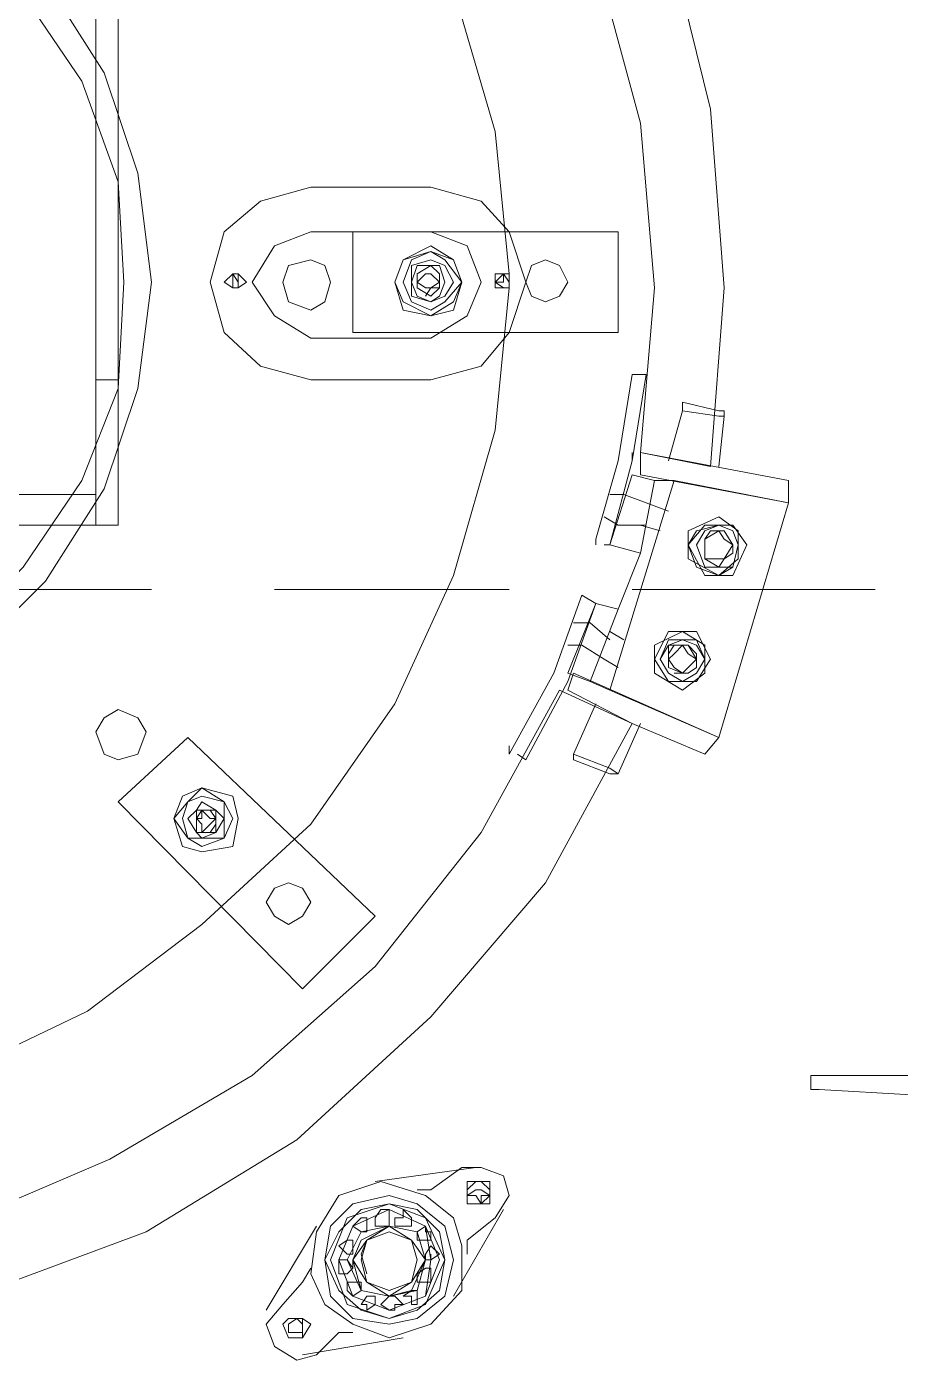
# Model space of a CAD drawing. Header units: millimetres. Extents: x 3220 to 226993, y 817 to 176024.
# Drawn here: x 158495 to 158948, y 88062 to 88752 of the extents above; entities that cross this region are included whole.
import ezdxf

# ---------------------------------------------------------------- set-up
doc = ezdxf.new("R2010")
doc.units = ezdxf.units.MM

# ---------------------------------------------------------------- blocks, each defined once
blk = doc.blocks.new('ligne broyage L 2')
at = {"color": 7, "linetype": 'Continuous', "lineweight": 5, "true_color": 0x000007}
for points in [[(222.77, 11390.16), (222.77, 10765.24), (222.77, 10765.24)], [(234.35, 11345.32), (234.35, 10690.02), (234.35, 10690.02)], [(436.87, 10820.21), (429.63, 10893.99), (407.94, 10967.76), (377.56, 11034.3), (334.16, 11097.95), (277.74, 11150.03), (218.43, 11194.87), (149, 11223.81), (75.22, 11242.61), (0, 11249.85), (-73.78, 11242.61), (-147.55, 11223.81), (-214.09, 11194.87), (-277.74, 11150.03), (-328.37, 11097.95), (-373.22, 11034.3), (-406.49, 10967.76), (-425.29, 10893.99), (-432.53, 10820.21)], [(541.02, 10720.4), (548.25, 10812.98), (541.02, 10905.56), (519.32, 10993.8), (481.71, 11079.15), (429.63, 11157.26), (367.43, 11223.81)], [(541.02, 10720.4), (504.86, 10727.63), (512.09, 10812.98), (504.86, 10898.33), (481.71, 10983.67), (448.44, 11060.34), (400.7, 11131.23), (341.39, 11194.87)], [(-195.29, 10972.1), (-225.67, 10924.36), (-244.47, 10872.29), (-247.37, 10815.87), (-244.47, 10760.9), (-225.67, 10708.82), (-195.29, 10661.09), (-154.78, 10620.58), (-107.05, 10590.2), (-54.97, 10571.4), (0, 10564.17), (56.42, 10571.4), (108.49, 10590.2), (156.23, 10620.58), (196.73, 10661.09), (227.11, 10708.82), (244.47, 10760.9), (251.7, 10815.87), (244.47, 10872.29), (227.11, 10924.36), (196.73, 10972.1)], [(-185.16, 10964.87), (-214.09, 10920.02), (-228.56, 10867.95), (-235.79, 10815.87), (-228.56, 10760.9), (-214.09, 10713.16), (-185.16, 10668.32), (-147.55, 10630.71), (-102.71, 10601.78), (-50.63, 10582.97), (0, 10580.08), (52.08, 10582.97), (104.15, 10601.78), (149, 10630.71), (185.16, 10668.32), (215.54, 10713.16), (234.35, 10760.9), (237.24, 10815.87), (234.35, 10867.95), (215.54, 10920.02), (185.16, 10964.87)], [(396.36, 10865.05), (334.16, 10865.05), (308.12, 10857.82), (289.32, 10841.91), (282.08, 10815.87), (289.32, 10789.83), (308.12, 10772.47), (334.16, 10765.24), (396.36, 10765.24)], [(396.36, 10765.24), (422.4, 10772.47), (436.87, 10789.83), (445.55, 10815.87), (436.87, 10841.91), (422.4, 10857.82), (396.36, 10865.05)], [(334.16, 10841.91), (315.35, 10834.68), (303.78, 10815.87), (315.35, 10798.51), (334.16, 10786.94)], [(334.16, 10841.91), (396.36, 10841.91), (396.36, 10841.91)], [(334.16, 10786.94), (396.36, 10786.94), (415.17, 10798.51), (422.4, 10815.87), (415.17, 10834.68), (396.36, 10841.91)], [(355.86, 10789.83), (355.86, 10841.91)], [(355.86, 10841.91), (493.28, 10841.91)], [(493.28, 10841.91), (493.28, 10789.83)], [(293.66, 10812.98), (296.55, 10812.98), (296.55, 10820.21), (293.66, 10820.21), (289.32, 10815.87)], [(393.47, 10808.64), (396.36, 10812.98), (400.7, 10812.98), (400.7, 10815.87), (396.36, 10820.21), (393.47, 10820.21), (389.13, 10815.87), (389.13, 10812.98)], [(433.97, 10812.98), (436.87, 10812.98), (436.87, 10820.21), (433.97, 10820.21), (429.63, 10815.87)], [(436.87, 10815.87), (436.87, 10820.21), (436.87, 10820.21)], [(-432.53, 10812.98), (-425.29, 10739.2), (-406.49, 10663.98), (-373.22, 10597.44), (-328.37, 10535.23), (-277.74, 10483.16), (-214.09, 10438.31), (-147.55, 10405.04), (-73.78, 10386.24), (0, 10379), (75.22, 10386.24), (149, 10405.04), (218.43, 10438.31), (277.74, 10483.16), (334.16, 10535.23), (377.56, 10597.44), (407.94, 10663.98), (429.63, 10739.2), (436.87, 10812.98)], [(436.87, 10812.98), (436.87, 10815.87)], [(493.28, 10789.83), (355.86, 10789.83)], [(222.77, 10765.24), (222.77, 10690.02), (234.35, 10690.02)], [(222.77, 10765.24), (234.35, 10765.24)], [(500.52, 10768.13), (493.28, 10723.29), (493.28, 10723.29)], [(500.52, 10768.13), (507.75, 10768.13), (507.75, 10768.13)], [(500.52, 10723.29), (507.75, 10768.13)], [(526.56, 10749.33), (519.32, 10723.29)], [(526.56, 10749.33), (526.56, 10753.67), (545.36, 10749.33), (548.25, 10749.33)], [(548.25, 10746.44), (545.36, 10746.44), (526.56, 10749.33)], [(548.25, 10746.44), (548.25, 10749.33)], [(545.36, 10720.4), (548.25, 10746.44)], [(500.52, 10723.29), (500.52, 10727.63)], [(504.86, 10727.63), (581.53, 10713.16)], [(504.86, 10716.06), (504.86, 10727.63)], [(481.71, 10682.79), (493.28, 10723.29)], [(488.94, 10679.89), (500.52, 10723.29)], [(504.86, 10716.06), (581.53, 10701.59), (581.53, 10713.16)], [(488.94, 10604.67), (522.22, 10713.16), (512.09, 10713.16)], [(512.09, 10713.16), (504.86, 10675.55)], [(-218.43, 10705.93), (222.77, 10705.93)], [(-218.43, 10690.02), (222.77, 10690.02), (222.77, 10705.93)], [(496.18, 10705.93), (488.94, 10705.93)], [(507.75, 10701.59), (496.18, 10705.93)], [(507.75, 10701.59), (519.32, 10697.25), (519.32, 10697.25)], [(486.05, 10694.36), (493.28, 10690.02)], [(555.49, 10687.13), (545.36, 10694.36), (529.45, 10687.13)], [(529.45, 10687.13), (545.36, 10694.36), (545.36, 10694.36)], [(545.36, 10663.98), (555.49, 10672.66), (555.49, 10687.13), (545.36, 10694.36)], [(493.28, 10690.02), (507.75, 10690.02)], [(504.86, 10690.02), (514.98, 10687.13)], [(552.59, 10663.98), (559.83, 10679.89), (552.59, 10690.02), (538.13, 10690.02), (529.45, 10679.89)], [(529.45, 10687.13), (529.45, 10672.66), (545.36, 10663.98)], [(529.45, 10672.66), (529.45, 10687.13), (529.45, 10687.13)], [(541.02, 10672.66), (548.25, 10672.66), (552.59, 10675.55), (552.59, 10679.89), (548.25, 10687.13), (541.02, 10687.13), (538.13, 10682.79), (538.13, 10675.55)], [(555.49, 10687.13), (555.49, 10672.66), (545.36, 10663.98)], [(481.71, 10679.89), (481.71, 10682.79)], [(488.94, 10679.89), (486.05, 10679.89)], [(552.59, 10663.98), (538.13, 10663.98), (529.45, 10679.89)], [(478.82, 10609.01), (493.28, 10646.62), (504.86, 10675.55)], [(545.36, 10663.98), (529.45, 10672.66), (529.45, 10672.66)], [(125.85, 10656.75), (251.7, 10656.75)], [(315.35, 10656.75), (436.87, 10656.75)], [(460.01, 10613.35), (474.48, 10653.85), (474.48, 10653.85)], [(467.25, 10609.01), (481.71, 10649.51), (474.48, 10653.85)], [(500.52, 10656.75), (626.37, 10656.75)], [(467.25, 10613.35), (481.71, 10649.51)], [(493.28, 10646.62), (478.82, 10609.01), (467.25, 10613.35)], [(481.71, 10649.51), (493.28, 10646.62)], [(478.82, 10639.39), (470.14, 10639.39)], [(488.94, 10630.71), (478.82, 10639.39)], [(488.94, 10635.05), (496.18, 10630.71), (496.18, 10630.71)], [(538.13, 10627.82), (526.56, 10635.05), (512.09, 10627.82)], [(512.09, 10613.35), (526.56, 10604.67), (538.13, 10613.35), (538.13, 10627.82), (526.56, 10635.05), (512.09, 10627.82)], [(533.79, 10635.05), (519.32, 10635.05), (512.09, 10620.58)], [(533.79, 10609.01), (541.02, 10620.58), (533.79, 10635.05)], [(467.25, 10627.82), (474.48, 10627.82)], [(474.48, 10627.82), (486.05, 10620.58)], [(512.09, 10627.82), (512.09, 10613.35), (526.56, 10604.67)], [(512.09, 10613.35), (512.09, 10627.82), (512.09, 10627.82)], [(522.22, 10613.35), (529.45, 10613.35), (533.79, 10616.24), (533.79, 10623.48), (529.45, 10627.82), (522.22, 10627.82), (519.32, 10623.48), (519.32, 10620.58)], [(538.13, 10627.82), (538.13, 10613.35), (526.56, 10604.67)], [(486.05, 10620.58), (493.28, 10616.24)], [(533.79, 10609.01), (519.32, 10609.01), (512.09, 10620.58)], [(436.87, 10571.4), (460.01, 10613.35)], [(470.14, 10613.35), (467.25, 10604.67), (467.25, 10604.67)], [(545.36, 10580.08), (470.14, 10613.35)], [(63.65, 10309.57), (149, 10326.93), (230.01, 10361.64), (303.78, 10405.04), (367.43, 10461.46), (422.4, 10530.89), (462.91, 10604.67), (500.52, 10587.31)], [(441.21, 10571.4), (445.55, 10568.51), (467.25, 10609.01)], [(538.13, 10571.4), (500.52, 10587.31), (467.25, 10604.67)], [(478.82, 10609.01), (488.94, 10604.67)], [(470.14, 10568.51), (470.14, 10571.4), (481.71, 10597.44)], [(70.88, 10271.96), (159.12, 10290.76), (248.81, 10324.03), (326.93, 10371.77), (396.36, 10435.42), (455.67, 10504.86), (500.52, 10587.31)], [(488.94, 10561.27), (493.28, 10561.27), (504.86, 10587.31)], [(234.35, 10546.81), (270.51, 10580.08), (367.43, 10487.5)], [(436.87, 10571.4), (436.87, 10575.74)], [(538.13, 10571.4), (545.36, 10580.08), (545.36, 10580.08)], [(470.14, 10571.4), (488.94, 10564.17), (493.28, 10561.27)], [(488.94, 10561.27), (470.14, 10568.51), (470.14, 10568.51)], [(234.35, 10546.81), (329.82, 10449.89), (329.82, 10449.89)], [(277.74, 10530.89), (282.08, 10530.89), (284.98, 10535.23), (284.98, 10538.13), (282.08, 10542.47), (277.74, 10542.47), (274.85, 10538.13), (274.85, 10535.23)], [(329.82, 10449.89), (367.43, 10487.5), (367.43, 10487.5)], [(593.1, 10405.04), (593.1, 10397.81), (597.44, 10397.81)], [(666.87, 10405.04), (593.1, 10405.04)], [(597.44, 10397.81), (645.17, 10394.92)], [(367.43, 10350.07), (419.51, 10357.31)], [(429.63, 10331.27), (436.87, 10342.84), (433.97, 10352.97), (422.4, 10357.31), (412.28, 10357.31), (396.36, 10345.73)], [(393.47, 10342.84), (370.32, 10350.07), (348.63, 10342.84), (337.05, 10324.03), (334.16, 10302.34)], [(419.51, 10338.5), (422.4, 10338.5), (426.74, 10342.84), (426.74, 10345.73), (422.4, 10350.07), (419.51, 10350.07), (415.17, 10345.73), (415.17, 10342.84)], [(389.13, 10345.73), (396.36, 10345.73)], [(412.28, 10316.8), (407.94, 10331.27), (393.47, 10342.84)], [(374.66, 10335.61), (370.32, 10335.61), (367.43, 10331.27)], [(374.66, 10331.27), (374.66, 10335.61), (374.66, 10335.61)], [(386.24, 10331.27), (381.9, 10335.61), (381.9, 10331.27)], [(433.97, 10335.61), (407.94, 10290.76)], [(311.01, 10283.53), (337.05, 10326.93)], [(363.09, 10331.27), (360.2, 10331.27), (355.86, 10326.93)], [(355.86, 10326.93), (360.2, 10324.03), (360.2, 10324.03)], [(360.2, 10324.03), (363.09, 10324.03), (363.09, 10326.93)], [(363.09, 10326.93), (363.09, 10331.27), (363.09, 10331.27)], [(363.09, 10326.93), (363.09, 10331.27), (363.09, 10331.27)], [(367.43, 10331.27), (367.43, 10326.93), (367.43, 10326.93)], [(367.43, 10326.93), (374.66, 10326.93), (374.66, 10326.93)], [(374.66, 10326.93), (374.66, 10331.27), (374.66, 10331.27)], [(381.9, 10331.27), (377.56, 10331.27), (377.56, 10326.93)], [(377.56, 10326.93), (386.24, 10326.93), (386.24, 10326.93)], [(386.24, 10326.93), (386.24, 10331.27)], [(386.24, 10326.93), (386.24, 10331.27)], [(393.47, 10326.93), (389.13, 10324.03), (389.13, 10324.03)], [(396.36, 10324.03), (393.47, 10324.03), (393.47, 10326.93)], [(429.63, 10331.27), (415.17, 10319.69)], [(352.97, 10319.69), (348.63, 10316.8), (348.63, 10316.8)], [(355.86, 10319.69), (352.97, 10319.69), (352.97, 10319.69)], [(355.86, 10316.8), (355.86, 10319.69), (355.86, 10319.69)], [(363.09, 10319.69), (360.2, 10312.46), (363.09, 10302.34)], [(389.13, 10324.03), (389.13, 10319.69), (393.47, 10319.69)], [(393.47, 10319.69), (396.36, 10319.69), (396.36, 10319.69)], [(396.36, 10319.69), (396.36, 10324.03)], [(415.17, 10319.69), (415.17, 10312.46), (415.17, 10312.46)], [(348.63, 10316.8), (352.97, 10312.46), (355.86, 10312.46)], [(355.86, 10312.46), (355.86, 10316.8), (355.86, 10316.8)], [(355.86, 10276.3), (374.66, 10269.06), (396.36, 10276.3), (412.28, 10293.66), (412.28, 10316.8)], [(396.36, 10316.8), (393.47, 10312.46), (393.47, 10312.46)], [(400.7, 10312.46), (396.36, 10316.8)], [(348.63, 10309.57), (348.63, 10302.34), (348.63, 10302.34)], [(352.97, 10309.57), (348.63, 10309.57), (348.63, 10309.57)], [(355.86, 10305.23), (352.97, 10309.57), (352.97, 10309.57)], [(355.86, 10305.23), (355.86, 10309.57), (355.86, 10309.57)], [(400.7, 10312.46), (396.36, 10309.57), (393.47, 10309.57)], [(393.47, 10312.46), (393.47, 10309.57), (393.47, 10309.57)], [(396.36, 10309.57), (396.36, 10312.46), (396.36, 10312.46)], [(329.82, 10298), (334.16, 10305.23)], [(334.16, 10302.34), (341.39, 10286.42), (355.86, 10276.3)], [(348.63, 10302.34), (352.97, 10302.34), (355.86, 10305.23)], [(393.47, 10305.23), (389.13, 10302.34), (389.13, 10298)], [(396.36, 10302.34), (396.36, 10305.23), (393.47, 10305.23)], [(396.36, 10302.34), (396.36, 10305.23), (396.36, 10305.23)], [(396.36, 10298), (396.36, 10302.34), (396.36, 10302.34)], [(329.82, 10298), (319.69, 10286.42), (311.01, 10276.3), (315.35, 10264.72), (326.93, 10257.49), (337.05, 10260.38), (348.63, 10271.96)], [(352.97, 10298), (352.97, 10293.66), (355.86, 10290.76)], [(355.86, 10298), (352.97, 10298), (352.97, 10298)], [(360.2, 10293.66), (360.2, 10298), (355.86, 10298)], [(360.2, 10293.66), (355.86, 10290.76), (355.86, 10290.76)], [(360.2, 10293.66), (360.2, 10298), (360.2, 10298)], [(389.13, 10293.66), (386.24, 10293.66), (381.9, 10290.76)], [(389.13, 10298), (396.36, 10298), (396.36, 10298)], [(389.13, 10290.76), (389.13, 10293.66), (389.13, 10293.66)], [(389.13, 10290.76), (389.13, 10293.66), (389.13, 10293.66)], [(363.09, 10290.76), (360.2, 10286.42), (360.2, 10286.42)], [(360.2, 10286.42), (363.09, 10286.42), (363.09, 10283.53), (367.43, 10286.42)], [(367.43, 10290.76), (363.09, 10290.76), (363.09, 10290.76)], [(367.43, 10286.42), (367.43, 10290.76), (367.43, 10290.76)], [(367.43, 10286.42), (367.43, 10290.76)], [(374.66, 10290.76), (370.32, 10286.42), (374.66, 10283.53)], [(377.56, 10290.76), (374.66, 10290.76), (374.66, 10290.76)], [(374.66, 10283.53), (377.56, 10283.53), (377.56, 10286.42)], [(381.9, 10286.42), (377.56, 10290.76), (377.56, 10290.76)], [(377.56, 10286.42), (381.9, 10286.42)], [(381.9, 10290.76), (386.24, 10290.76), (386.24, 10286.42)], [(386.24, 10286.42), (389.13, 10286.42), (389.13, 10290.76)], [(326.93, 10269.06), (329.82, 10269.06), (329.82, 10279.19), (326.93, 10279.19), (322.59, 10276.3), (322.59, 10271.96)], [(355.86, 10271.96), (348.63, 10271.96)], [(381.9, 10269.06), (329.82, 10260.38)]]:
    blk.add_lwpolyline(points, dxfattribs=at)
for points in [[(412.28, 10815.87), (407.94, 10827.44), (396.36, 10831.78), (381.9, 10827.44), (377.56, 10815.87), (381.9, 10805.74), (396.36, 10798.51), (407.94, 10805.74), (412.28, 10815.87), (407.94, 10827.44), (396.36, 10834.68), (381.9, 10827.44), (377.56, 10815.87), (381.9, 10801.41), (396.36, 10798.51), (407.94, 10801.41)], [(412.28, 10815.87), (403.6, 10827.44), (396.36, 10831.78), (386.24, 10827.44), (381.9, 10815.87), (386.24, 10805.74), (396.36, 10801.41), (403.6, 10805.74)], [(344.29, 10815.87), (341.39, 10824.55), (334.16, 10827.44), (322.59, 10824.55), (319.69, 10815.87), (322.59, 10805.74), (334.16, 10801.41), (341.39, 10805.74)], [(407.94, 10815.87), (403.6, 10824.55), (396.36, 10827.44), (386.24, 10824.55), (386.24, 10808.64), (396.36, 10805.74), (403.6, 10808.64)], [(407.94, 10815.87), (403.6, 10824.55), (396.36, 10827.44), (386.24, 10824.55), (386.24, 10808.64), (396.36, 10805.74), (403.6, 10808.64)], [(407.94, 10815.87), (403.6, 10824.55), (396.36, 10827.44), (386.24, 10824.55), (386.24, 10808.64), (396.36, 10805.74), (403.6, 10808.64)], [(403.6, 10815.87), (400.7, 10824.55), (389.13, 10824.55), (386.24, 10815.87), (389.13, 10808.64), (396.36, 10805.74), (400.7, 10808.64)], [(400.7, 10815.87), (396.36, 10820.21), (393.47, 10820.21), (389.13, 10815.87), (393.47, 10812.98), (396.36, 10812.98), (400.7, 10815.87), (400.7, 10820.21), (396.36, 10824.55), (389.13, 10820.21), (389.13, 10812.98), (396.36, 10808.64), (400.7, 10812.98)], [(467.25, 10815.87), (462.91, 10824.55), (455.67, 10827.44), (448.44, 10824.55), (445.55, 10815.87), (448.44, 10808.64), (455.67, 10805.74), (462.91, 10808.64)], [(300.89, 10815.87), (296.55, 10820.21), (293.66, 10820.21), (289.32, 10815.87), (293.66, 10812.98), (296.55, 10812.98)], [(296.55, 10815.87), (293.66, 10820.21), (293.66, 10812.98), (296.55, 10812.98)], [(400.7, 10815.87), (396.36, 10820.21), (393.47, 10820.21), (389.13, 10815.87), (393.47, 10812.98), (396.36, 10812.98)], [(436.87, 10815.87), (436.87, 10820.21), (429.63, 10820.21), (429.63, 10812.98), (436.87, 10812.98)], [(436.87, 10815.87), (433.97, 10820.21), (433.97, 10815.87), (429.63, 10815.87), (433.97, 10812.98), (436.87, 10812.98)], [(500.52, 10716.06), (488.94, 10679.89), (504.86, 10675.55), (512.09, 10713.16)], [(545.36, 10580.08), (488.94, 10604.67), (522.22, 10713.16), (581.53, 10701.59)], [(555.49, 10679.89), (552.59, 10687.13), (545.36, 10690.02), (533.79, 10687.13), (529.45, 10679.89), (533.79, 10668.32), (545.36, 10663.98), (552.59, 10668.32)], [(555.49, 10679.89), (552.59, 10687.13), (545.36, 10690.02), (538.13, 10687.13), (533.79, 10679.89), (538.13, 10668.32), (552.59, 10668.32)], [(555.49, 10679.89), (552.59, 10687.13), (545.36, 10690.02), (538.13, 10687.13), (533.79, 10679.89), (538.13, 10668.32), (552.59, 10668.32)], [(552.59, 10679.89), (548.25, 10682.79), (545.36, 10687.13), (538.13, 10682.79), (538.13, 10672.66), (545.36, 10668.32), (548.25, 10672.66)], [(552.59, 10679.89), (548.25, 10682.79), (545.36, 10687.13), (538.13, 10682.79), (538.13, 10672.66), (548.25, 10672.66)], [(538.13, 10620.58), (533.79, 10627.82), (526.56, 10630.71), (519.32, 10627.82), (514.98, 10620.58), (519.32, 10613.35), (526.56, 10609.01), (533.79, 10613.35)], [(538.13, 10620.58), (533.79, 10627.82), (526.56, 10630.71), (519.32, 10627.82), (514.98, 10620.58), (519.32, 10613.35), (526.56, 10609.01), (533.79, 10613.35)], [(538.13, 10620.58), (533.79, 10630.71), (519.32, 10630.71), (514.98, 10620.58), (519.32, 10613.35), (526.56, 10609.01), (533.79, 10613.35)], [(533.79, 10620.58), (529.45, 10627.82), (519.32, 10627.82), (519.32, 10616.24), (526.56, 10613.35), (529.45, 10616.24)], [(533.79, 10620.58), (529.45, 10623.48), (526.56, 10627.82), (522.22, 10623.48), (519.32, 10620.58), (522.22, 10616.24), (526.56, 10613.35), (529.45, 10616.24)], [(248.81, 10582.97), (244.47, 10590.2), (234.35, 10594.54), (227.11, 10590.2), (222.77, 10582.97), (227.11, 10571.4), (234.35, 10568.51), (244.47, 10571.4)], [(293.66, 10538.13), (289.32, 10546.81), (277.74, 10554.04), (270.51, 10546.81), (263.28, 10538.13), (270.51, 10528), (277.74, 10523.66), (289.32, 10528)], [(296.55, 10538.13), (293.66, 10549.7), (277.74, 10554.04), (267.62, 10549.7), (263.28, 10538.13), (267.62, 10523.66), (277.74, 10520.77), (293.66, 10523.66), (296.55, 10538.13), (293.66, 10549.7), (277.74, 10554.04), (267.62, 10549.7), (263.28, 10538.13), (267.62, 10523.66), (277.74, 10520.77), (293.66, 10523.66)], [(289.32, 10538.13), (289.32, 10546.81), (277.74, 10549.7), (270.51, 10546.81), (267.62, 10538.13), (270.51, 10528), (289.32, 10528)], [(289.32, 10538.13), (289.32, 10546.81), (277.74, 10549.7), (270.51, 10546.81), (267.62, 10538.13), (270.51, 10528), (289.32, 10528)], [(289.32, 10538.13), (284.98, 10542.47), (277.74, 10546.81), (274.85, 10542.47), (270.51, 10538.13), (274.85, 10530.89), (277.74, 10528), (284.98, 10530.89), (289.32, 10538.13), (289.32, 10546.81), (277.74, 10549.7), (270.51, 10546.81), (267.62, 10538.13), (270.51, 10528), (289.32, 10528)], [(284.98, 10538.13), (282.08, 10538.13), (277.74, 10542.47), (277.74, 10538.13), (274.85, 10538.13), (277.74, 10535.23), (277.74, 10530.89), (282.08, 10535.23), (284.98, 10538.13), (284.98, 10542.47), (274.85, 10542.47), (274.85, 10530.89), (284.98, 10530.89)], [(284.98, 10538.13), (282.08, 10538.13), (277.74, 10542.47), (277.74, 10538.13), (274.85, 10538.13), (277.74, 10535.23), (277.74, 10530.89), (282.08, 10535.23)], [(334.16, 10494.73), (329.82, 10501.96), (322.59, 10504.86), (315.35, 10501.96), (311.01, 10494.73), (315.35, 10487.5), (322.59, 10483.16), (329.82, 10487.5)], [(426.74, 10342.84), (426.74, 10350.07), (415.17, 10350.07), (415.17, 10338.5), (426.74, 10338.5)], [(407.94, 10309.57), (403.6, 10326.93), (389.13, 10338.5), (374.66, 10342.84), (355.86, 10338.5), (344.29, 10326.93), (341.39, 10309.57), (344.29, 10290.76), (355.86, 10279.19), (374.66, 10276.3), (389.13, 10279.19), (403.6, 10290.76)], [(407.94, 10309.57), (403.6, 10326.93), (389.13, 10338.5), (374.66, 10342.84), (355.86, 10338.5), (344.29, 10326.93), (341.39, 10309.57), (344.29, 10290.76), (355.86, 10279.19), (374.66, 10276.3), (389.13, 10279.19), (403.6, 10290.76)], [(426.74, 10342.84), (422.4, 10345.73), (419.51, 10345.73), (415.17, 10342.84), (419.51, 10342.84), (422.4, 10338.5), (422.4, 10342.84)], [(403.6, 10309.57), (400.7, 10324.03), (389.13, 10335.61), (374.66, 10338.5), (360.2, 10335.61), (348.63, 10324.03), (341.39, 10309.57), (348.63, 10293.66), (360.2, 10283.53), (374.66, 10279.19), (389.13, 10283.53), (400.7, 10293.66)], [(403.6, 10309.57), (393.47, 10331.27), (374.66, 10338.5), (352.97, 10331.27), (344.29, 10309.57), (352.97, 10286.42), (374.66, 10279.19), (393.47, 10286.42)], [(396.36, 10309.57), (393.47, 10326.93), (374.66, 10335.61), (355.86, 10326.93), (348.63, 10309.57), (355.86, 10290.76), (374.66, 10283.53), (393.47, 10290.76)], [(400.7, 10309.57), (393.47, 10326.93), (374.66, 10335.61), (355.86, 10326.93), (348.63, 10309.57), (355.86, 10290.76), (374.66, 10283.53), (393.47, 10290.76)], [(393.47, 10309.57), (389.13, 10324.03), (374.66, 10326.93), (360.2, 10324.03), (352.97, 10309.57), (360.2, 10293.66), (374.66, 10290.76), (389.13, 10293.66), (393.47, 10309.57), (389.13, 10324.03), (374.66, 10326.93), (360.2, 10324.03), (352.97, 10309.57), (360.2, 10293.66), (374.66, 10290.76), (389.13, 10293.66)], [(393.47, 10309.57), (386.24, 10319.69), (374.66, 10326.93), (363.09, 10319.69), (355.86, 10309.57), (363.09, 10298), (374.66, 10290.76), (386.24, 10298)], [(393.47, 10309.57), (386.24, 10319.69), (374.66, 10326.93), (360.2, 10319.69), (355.86, 10309.57), (360.2, 10293.66), (374.66, 10290.76), (386.24, 10293.66)], [(389.13, 10309.57), (386.24, 10319.69), (374.66, 10324.03), (363.09, 10319.69), (360.2, 10309.57), (363.09, 10298), (374.66, 10293.66), (386.24, 10298)], [(334.16, 10276.3), (329.82, 10279.19), (322.59, 10279.19), (319.69, 10276.3), (322.59, 10269.06), (329.82, 10269.06)], [(329.82, 10276.3), (326.93, 10279.19), (322.59, 10276.3), (322.59, 10271.96), (329.82, 10271.96)]]:
    blk.add_lwpolyline(points, close=True, dxfattribs=at)

msp = doc.modelspace()

# ---------------------------------------------------------------- block references
msp.add_blockref('ligne broyage L 2', (158308.23, 77804.19))

doc.saveas('drawing.dxf')
